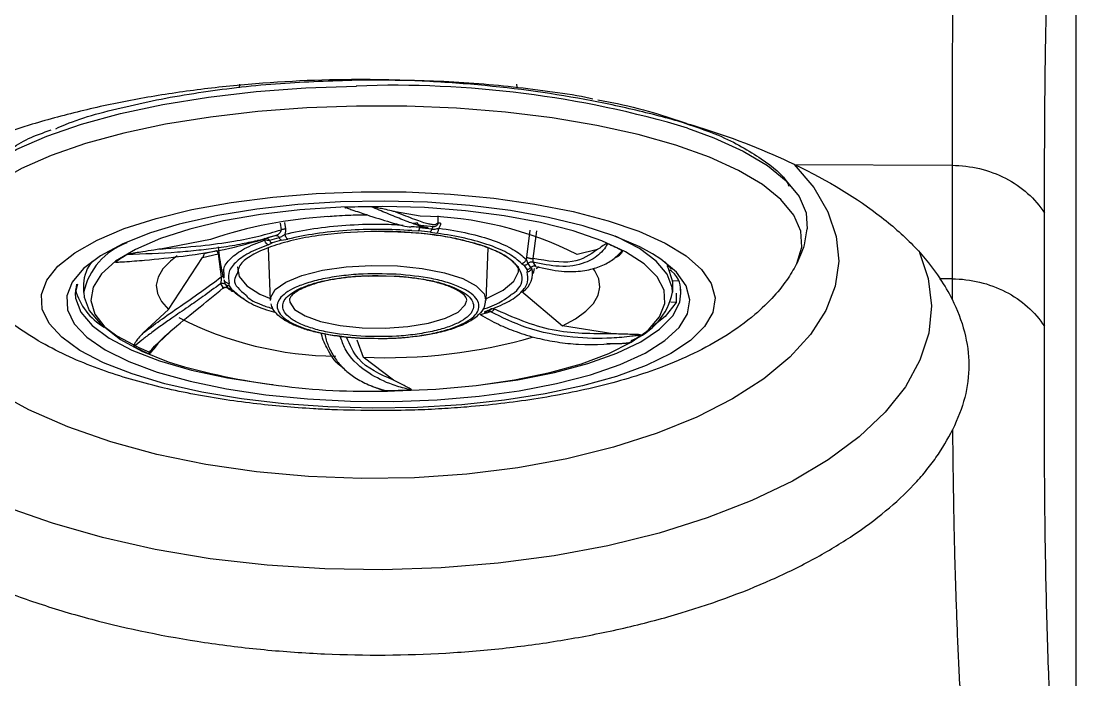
# Model space of a CAD drawing. Header units: inches. Extents: x 0 to 84, y -22 to 124.
# Drawn here: x 43.587 to 46.041, y 76.436 to 77.967 of the extents above; entities that cross this region are included whole.
import ezdxf

# ---------------------------------------------------------------- set-up
doc = ezdxf.new("R2010")
doc.units = ezdxf.units.IN
doc.header["$MEASUREMENT"] = 0
doc.layers.add('1', color=4, linetype='Continuous')
doc.layers.add('BDIM_CYAN', color=4, linetype='Continuous')

# ---------------------------------------------------------------- blocks, each defined once
blk = doc.blocks.new('2020 RELAY')
at = {"color": 8, "linetype": 'Continuous', "lineweight": 25, "flags": 128}
for points in [[(45.3845, 77.135), (45.3851, 77.1344), (45.4311, 77.0803), (45.464, 77.0243), (45.4834, 76.9669), (45.4891, 76.909), (45.4809, 76.8512), (45.459, 76.7943), (45.4236, 76.739), (45.3753, 76.6859), (45.3146, 76.6359), (45.2422, 76.5894), (45.1591, 76.547), (45.0664, 76.5094), (44.9651, 76.477), (44.8566, 76.4501), (44.7423, 76.4291), (44.6235, 76.4144), (44.5018, 76.406), (44.3786, 76.404), (44.2556, 76.4086), (44.1343, 76.4196), (44.0163, 76.4369), (43.9029, 76.4603), (43.7956, 76.4895), (43.6958, 76.5241), (43.6048, 76.5637), (43.5236, 76.6078)], [(45.6768, 76.9298), (45.6972, 76.8691), (45.7048, 76.8054), (45.6984, 76.7419), (45.6781, 76.679), (45.6442, 76.6175), (45.597, 76.5581), (45.537, 76.5014), (45.4648, 76.4479), (45.3812, 76.3983), (45.2871, 76.353), (45.1834, 76.3126), (45.0714, 76.2775), (44.9521, 76.248), (44.8269, 76.2245), (44.697, 76.2072), (44.5638, 76.1963), (44.4288, 76.1919), (44.2934, 76.194), (44.159, 76.2027), (44.027, 76.2178), (43.8989, 76.2393), (43.7759, 76.2667), (43.6595, 76.3), (43.5508, 76.3386)]]:
    blk.add_lwpolyline(points, dxfattribs=at)
at = {"layer": '1', "color": 3, "linetype": 'Continuous', "lineweight": 25}
for p, q in [((45.3865, 77.134), (45.7527, 77.1321)), ((45.7528, 76.8684), (45.7254, 76.8686)), ((45.7528, 76.8684), (45.7528, 76.8214))]:
    blk.add_line(p, q, dxfattribs=at)
for points, knots in [([(45.8246, 78.2937), (45.8226, 78.2824), (45.8187, 78.2598), (45.813, 78.2253), (45.8073, 78.1905), (45.8018, 78.1551), (45.7965, 78.1191), (45.7914, 78.0825), (45.7865, 78.0453), (45.7819, 78.0072), (45.7777, 77.9684), (45.7738, 77.9287), (45.7704, 77.8881), (45.7673, 77.8465), (45.7646, 77.8041), (45.7623, 77.7609), (45.7602, 77.717), (45.7575, 77.645), (45.7548, 77.543), (45.7532, 77.4087), (45.7526, 77.2715), (45.7527, 77.1786), (45.7527, 77.1321)], [0, 0, 0, 0, 0.036563, 0.073121, 0.109675, 0.146223, 0.182767, 0.219308, 0.255847, 0.292389, 0.328934, 0.365488, 0.402054, 0.438632, 0.475218, 0.51181, 0.548403, 0.584991, 0.688752, 0.792495, 0.89625, 1, 1, 1, 1]), ([(45.968, 77.0213), (45.9681, 77.0491), (45.9681, 77.1045), (45.9683, 77.187), (45.9688, 77.2688), (45.9695, 77.3495), (45.9708, 77.429), (45.9727, 77.507), (45.9753, 77.5833), (45.9788, 77.6577), (45.9833, 77.7299), (45.9893, 77.8043), (45.9971, 77.8799), (46.0068, 77.9566), (46.0176, 78.0303), (46.029, 78.1017), (46.037, 78.1478), (46.0409, 78.1708)], [0, 0, 0, 0, 0.062515, 0.125025, 0.187529, 0.25003, 0.312529, 0.375029, 0.437537, 0.500058, 0.562594, 0.625114, 0.700089, 0.775044, 0.850009, 0.924994, 1, 1, 1, 1]), ([(46.0409, 78.1708), (46.0409, 78.0645), (46.0409, 77.6708), (46.0409, 76.9391), (46.0409, 76.0809), (46.0409, 75.4572), (46.0409, 75.1596), (46.0409, 75.0725)], [0.1977433, 0.1977433, 0.1977433, 0.1977433, 0.2697046, 0.4572046, 0.6447046, 0.7697046, 0.8219613, 0.8219613, 0.8219613, 0.8219613]), ([(45.3865, 77.134), (45.3211, 77.1652), (45.2503, 77.1928), (45.1361, 77.2291), (45.0968, 77.2403), (45.0153, 77.261), (44.9731, 77.2705), (44.8451, 77.2958), (44.7572, 77.3086), (44.6441, 77.3196), (44.6213, 77.3215), (44.5754, 77.3249), (44.5522, 77.3263), (44.4826, 77.3298), (44.4364, 77.3311), (44.2981, 77.3318), (44.2063, 77.3281), (44.0922, 77.3183), (44.0694, 77.316), (44.0243, 77.311), (44.0019, 77.3083), (43.9356, 77.2993), (43.8922, 77.2924), (43.8072, 77.2765), (43.7655, 77.2677), (43.7044, 77.2529), (43.6842, 77.2477), (43.6443, 77.2368), (43.6246, 77.2311), (43.5281, 77.2017), (43.4567, 77.1747), (43.3911, 77.1444)], [0, 0, 0, 0, 0.125, 0.125, 0.1875, 0.1875, 0.25, 0.25, 0.375, 0.375, 0.40625, 0.40625, 0.4375, 0.4375, 0.5, 0.5, 0.625, 0.625, 0.65625, 0.65625, 0.6875, 0.6875, 0.75, 0.75, 0.8125, 0.8125, 0.84375, 0.84375, 0.875, 0.875, 1, 1, 1, 1]), ([(45.3865, 77.134), (45.4647, 77.0967), (45.5321, 77.0558), (45.6031, 77.0003), (45.6166, 76.989), (45.6424, 76.9658), (45.6546, 76.954), (45.6889, 76.9181), (45.7087, 76.8936), (45.7254, 76.8686)], [0, 0, 0, 0, 0.5, 0.5, 0.625, 0.625, 0.75, 0.75, 1, 1, 1, 1]), ([(45.7527, 77.1321), (45.7744, 77.132), (45.7961, 77.1294), (45.838, 77.1193), (45.8582, 77.1118), (45.8958, 77.0925), (45.9132, 77.0806), (45.9439, 77.0534), (45.9572, 77.038), (45.968, 77.0213)], [0, 0, 0, 0, 0.25, 0.25, 0.5, 0.5, 0.75, 0.75, 1, 1, 1, 1]), ([(45.7527, 77.1321), (45.7527, 77.1102), (45.7527, 77.0665), (45.7527, 77.0006), (45.7527, 76.9346), (45.7528, 76.8904), (45.7528, 76.8684)], [0, 0, 0, 0, 0.25, 0.5, 0.75, 1, 1, 1, 1]), ([(45.9678, 76.7579), (45.9678, 76.802), (45.9679, 76.8901), (45.968, 76.9776), (45.968, 77.0213)], [0, 0, 0, 0, 0.5, 1, 1, 1, 1]), ([(43.0516, 76.8855), (43.0228, 76.8434), (43.0036, 76.8006), (42.9887, 76.7352), (42.986, 76.7132), (42.9856, 76.68), (42.9861, 76.6688), (42.9882, 76.6465), (42.9898, 76.6354), (43.001, 76.5801), (43.0192, 76.5364), (43.0533, 76.4826), (43.0607, 76.4719), (43.0767, 76.4505), (43.0853, 76.4399), (43.1126, 76.4083), (43.1328, 76.3878), (43.1996, 76.3278), (43.252, 76.2897), (43.3279, 76.2447), (43.3436, 76.2358), (43.3756, 76.2186), (43.392, 76.2102), (43.4424, 76.1856), (43.4774, 76.17), (43.5506, 76.1405), (43.5887, 76.1266), (43.6679, 76.1004), (43.7093, 76.0881), (43.8355, 76.0548), (43.9229, 76.0369), (44.0364, 76.0199), (44.0593, 76.0168), (44.1055, 76.0112), (44.1289, 76.0086), (44.1992, 76.0019), (44.2461, 75.9986), (44.387, 75.9924), (44.4811, 75.993), (44.5989, 75.9999), (44.6225, 76.0016), (44.6692, 76.0055), (44.6923, 76.0078), (44.7612, 76.0155), (44.8063, 76.0218), (44.895, 76.0366), (44.9386, 76.0451), (45.0244, 76.0645), (45.0666, 76.0754), (45.1883, 76.1108), (45.2635, 76.1381), (45.3504, 76.1768), (45.3674, 76.1848), (45.4007, 76.2012), (45.417, 76.2096), (45.4643, 76.2354), (45.4939, 76.2532), (45.5766, 76.3085), (45.6239, 76.3477), (45.6731, 76.3997), (45.6824, 76.4102), (45.6998, 76.4314), (45.7079, 76.442), (45.7305, 76.474), (45.7433, 76.4957), (45.7539, 76.5175)], [0, 0, 0, 0, 0.0625, 0.0625, 0.09375, 0.09375, 0.109375, 0.109375, 0.125, 0.125, 0.1875, 0.1875, 0.203125, 0.203125, 0.21875, 0.21875, 0.25, 0.25, 0.3125, 0.3125, 0.328125, 0.328125, 0.34375, 0.34375, 0.375, 0.375, 0.40625, 0.40625, 0.4375, 0.4375, 0.5, 0.5, 0.515625, 0.515625, 0.53125, 0.53125, 0.5625, 0.5625, 0.625, 0.625, 0.640625, 0.640625, 0.65625, 0.65625, 0.6875, 0.6875, 0.71875, 0.71875, 0.75, 0.75, 0.8125, 0.8125, 0.828125, 0.828125, 0.84375, 0.84375, 0.875, 0.875, 0.9375, 0.9375, 0.953125, 0.953125, 0.96875, 0.96875, 1, 1, 1, 1]), ([(45.7528, 76.8684), (45.7745, 76.8682), (45.7961, 76.8656), (45.838, 76.8555), (45.8582, 76.8481), (45.8957, 76.8288), (45.913, 76.817), (45.9436, 76.7899), (45.9569, 76.7745), (45.9678, 76.7579)], [0, 0, 0, 0, 0.25, 0.25, 0.5, 0.5, 0.75, 0.75, 1, 1, 1, 1]), ([(45.7528, 76.8214), (45.7652, 76.7965), (45.7749, 76.7707), (45.7882, 76.7191), (45.7917, 76.6933), (45.792, 76.6424), (45.7888, 76.6174), (45.7758, 76.5675), (45.7661, 76.5428), (45.7539, 76.5175)], [0, 0, 0, 0, 0.25, 0.25, 0.5, 0.5, 0.75, 0.75, 1, 1, 1, 1]), ([(46.0409, 75.0725), (46.0383, 75.1022), (46.0329, 75.1618), (46.025, 75.2513), (46.0173, 75.3407), (46.0099, 75.43), (46.0029, 75.5188), (45.9964, 75.6071), (45.9906, 75.6947), (45.9855, 75.7812), (45.9812, 75.8668), (45.9759, 75.9936), (45.9711, 76.1595), (45.9683, 76.3622), (45.9675, 76.5614), (45.9677, 76.6924), (45.9678, 76.7579)], [0, 0, 0, 0, 0.050001, 0.100002, 0.150001, 0.199997, 0.249989, 0.299979, 0.349968, 0.399958, 0.449953, 0.499949, 0.624946, 0.74996, 0.87498, 1, 1, 1, 1]), ([(45.7539, 76.5175), (45.7541, 76.4963), (45.7545, 76.4539), (45.7554, 76.3899), (45.7565, 76.3255), (45.7578, 76.2606), (45.7595, 76.1953), (45.7616, 76.1295), (45.764, 76.0631), (45.7668, 75.9962), (45.7701, 75.9286), (45.7739, 75.8605), (45.7782, 75.7917), (45.7829, 75.7223), (45.788, 75.6524), (45.7935, 75.5822), (45.8004, 75.4977), (45.809, 75.3989), (45.8193, 75.2858), (45.8263, 75.2107), (45.8298, 75.1731)], [0, 0, 0, 0, 0.050575, 0.10115, 0.151726, 0.202301, 0.252875, 0.303448, 0.354018, 0.404585, 0.455148, 0.505706, 0.55626, 0.606813, 0.657367, 0.707923, 0.758481, 0.838984, 0.919492, 1, 1, 1, 1])]:
    blk.add_open_spline(points, degree=3, knots=knots, dxfattribs=at)
blk.add_open_spline([(45.7528, 76.8214), (45.7449, 76.8372), (45.7358, 76.853), (45.7254, 76.8686)], degree=3, dxfattribs=at)
at = {"layer": 'BDIM_CYAN'}
for p, q in [((44.0947, 77.312), (44.0955, 77.3207)), ((44.7392, 77.3208), (44.7399, 77.3135)), ((44.5154, 77.0141), (44.4582, 77.0239)), ((44.5563, 77.015), (44.5566, 76.9985)), ((44.1895, 76.9977), (44.1918, 76.9824)), ((44.1995, 76.9991), (44.2017, 76.9846)), ((44.1519, 76.9631), (44.1536, 76.9586)), ((44.1616, 76.9608), (44.1615, 76.9639)), ((44.1815, 76.969), (44.1842, 76.9711)), ((44.4958, 76.9804), (44.5111, 76.98)), ((44.5392, 76.9771), (44.5111, 76.98)), ((44.5392, 76.9771), (44.5541, 76.9743)), ((44.7706, 76.9816), (44.7628, 76.9187)), ((44.7785, 76.9152), (44.7866, 76.9797)), ((44.0274, 76.9599), (43.9115, 76.9376)), ((44.1536, 76.9586), (44.1646, 76.9574)), ((44.162, 76.9475), (44.1708, 76.9516)), ((44.1669, 76.8183), (44.1624, 76.9402)), ((44.1927, 76.9579), (44.1708, 76.9516)), ((44.1927, 76.9579), (44.2076, 76.9607)), ((44.6724, 76.9401), (44.6679, 76.8183)), ((43.9294, 76.7971), (44.0089, 76.9175)), ((44.0089, 76.9175), (44.0451, 76.9266)), ((44.0417, 76.9337), (44.0129, 76.9266)), ((44.0451, 76.9266), (44.0526, 76.8729)), ((44.7628, 76.9187), (44.7622, 76.9137)), ((44.9276, 76.9365), (44.8808, 76.9245)), ((44.0551, 76.8876), (44.0493, 76.8912)), ((44.7512, 76.904), (44.7577, 76.8995)), ((44.7639, 76.8903), (44.7577, 76.8995)), ((44.7639, 76.8903), (44.7639, 76.8848)), ((44.7806, 76.892), (44.7786, 76.8809)), ((44.7925, 76.8961), (44.7855, 76.8913)), ((45.0999, 76.8911), (45.0846, 76.9076)), ((44.0593, 76.8703), (44.0589, 76.8817)), ((44.06, 76.8646), (44.0599, 76.8649)), ((44.3959, 76.8748), (44.4575, 76.875)), ((44.4547, 76.8739), (44.4174, 76.8753)), ((45.102, 76.8644), (45.1162, 76.864)), ((45.1023, 76.8644), (45.1024, 76.8587)), ((43.7182, 76.8561), (43.7127, 76.8346)), ((43.7324, 76.8368), (43.7324, 76.8565)), ((44.0601, 76.8632), (44.0613, 76.862)), ((44.0709, 76.852), (44.0709, 76.8576)), ((44.0709, 76.852), (44.0771, 76.8428)), ((44.0836, 76.8383), (44.0771, 76.8428)), ((44.7509, 76.84), (44.8464, 76.7591)), ((45.1025, 76.8567), (45.1025, 76.8371)), ((45.1221, 76.8347), (45.1213, 76.8456)), ((43.7324, 76.8368), (43.7333, 76.8257)), ((44.2114, 76.8223), (44.2112, 76.8199)), ((45.111, 76.8352), (45.111, 76.8129)), ((43.9294, 76.7971), (43.8708, 76.7425)), ((44.6728, 76.7948), (44.664, 76.7907)), ((44.6721, 76.7939), (44.6739, 76.7947)), ((45.111, 76.8134), (45.0986, 76.8138)), ((43.9072, 76.7205), (43.9454, 76.7556)), ((44.9636, 76.7406), (44.8464, 76.7591)), ((44.3683, 76.7265), (44.383, 76.6859)), ((44.4174, 76.7286), (44.3743, 76.7303)), ((44.4533, 76.6327), (44.383, 76.6859))]:
    blk.add_line(p, q, dxfattribs=at)
at = {"layer": 'BDIM_CYAN', "flags": 128}
for points in [[(43.4189, 76.9836), (43.4184, 76.9891), (43.4229, 77.0271), (43.4414, 77.0646), (43.4736, 77.1012), (43.519, 77.1363), (43.5771, 77.1694), (43.6469, 77.2001), (43.7276, 77.228), (43.8179, 77.2526), (43.9167, 77.2735), (44.0225, 77.2906), (44.1338, 77.3036), (44.2491, 77.3122), (44.3668, 77.3164)], [(44.3674, 77.2698), (44.2513, 77.2657), (44.1374, 77.2572), (44.0275, 77.2444), (43.9231, 77.2275), (43.8256, 77.2068), (43.7364, 77.1825), (43.6568, 77.1551), (43.5879, 77.1248), (43.5306, 77.092), (43.4857, 77.0574), (43.4539, 77.0213), (43.4357, 76.9842), (43.4312, 76.9467), (43.4406, 76.9093), (43.4445, 76.9012)], [(45.3906, 76.902), (45.3917, 76.9042), (45.4031, 76.9415), (45.4006, 76.9791), (45.3844, 77.0162), (45.3545, 77.0525), (45.3115, 77.0874), (45.256, 77.1204), (45.1887, 77.1511), (45.1105, 77.1789), (45.0227, 77.2037), (44.9263, 77.2249), (44.8228, 77.2423), (44.7136, 77.2556), (44.6002, 77.2648), (44.4843, 77.2695), (44.3674, 77.2698)], [(45.1374, 77.2185), (45.1987, 77.1961), (45.2669, 77.165), (45.3231, 77.1316), (45.3667, 77.0962), (45.3969, 77.0595), (45.4134, 77.0219), (45.4159, 76.9841)], [(44.3777, 77.0707), (44.4824, 77.0702), (44.586, 77.0652), (44.6866, 77.0558), (44.7823, 77.0422), (44.8715, 77.0246), (44.9527, 77.0033), (45.0243, 76.9788), (45.085, 76.9514), (45.1339, 76.9217), (45.1699, 76.8901), (45.1926, 76.8573), (45.2014, 76.8238), (45.1962, 76.7902), (45.1771, 76.7571), (45.1444, 76.7252), (45.0988, 76.6949), (45.041, 76.6668), (44.9721, 76.6415), (44.8933, 76.6193), (44.806, 76.6007), (44.7118, 76.586), (44.6123, 76.5755), (44.5094, 76.5693), (44.4047, 76.5676), (44.3004, 76.5704), (44.1981, 76.5776), (44.0997, 76.5891), (44.007, 76.6048), (43.9216, 76.6242), (43.8451, 76.6472), (43.7788, 76.6732), (43.7238, 76.7018), (43.6813, 76.7325), (43.6519, 76.7648), (43.6361, 76.7981), (43.6343, 76.8317), (43.6465, 76.8651), (43.6724, 76.8977), (43.7116, 76.9289), (43.7635, 76.9581), (43.8269, 76.9849), (43.901, 77.0087), (43.9842, 77.0291), (44.0752, 77.0458), (44.1722, 77.0584), (44.2737, 77.0668), (44.3777, 77.0707)], [(45.0418, 76.7457), (45.0462, 76.7496), (45.0724, 76.7797), (45.0847, 76.8108), (45.0827, 76.8421), (45.0666, 76.873), (45.0366, 76.9028), (44.9934, 76.9309), (44.938, 76.9567), (44.8714, 76.9796), (44.7952, 76.9991), (44.7109, 77.0149), (44.6204, 77.0265), (44.5255, 77.0338), (44.4283, 77.0366), (44.3309, 77.0348), (44.2354, 77.0285), (44.1437, 77.0178), (44.0579, 77.0029), (43.9797, 76.9841), (43.9109, 76.9619), (43.8528, 76.9367), (43.8068, 76.9091), (43.7738, 76.8796), (43.7545, 76.8489), (43.7494, 76.8176), (43.7584, 76.7865), (43.7816, 76.756), (43.8182, 76.727), (43.8677, 76.7), (43.9289, 76.6756), (43.9518, 76.6681)], [(45.056, 76.9267), (45.0266, 76.9426), (44.9658, 76.9686), (44.8944, 76.9916), (44.8136, 77.0112), (44.7252, 77.027), (44.6307, 77.0387), (44.5321, 77.0461), (44.4313, 77.0489), (44.3302, 77.0473), (44.2308, 77.0411), (44.135, 77.0306), (44.0448, 77.0158), (43.9618, 76.9972), (43.9543, 76.9953)], [(43.9543, 76.9953), (43.8876, 76.9751), (43.8238, 76.9499), (43.7715, 76.922), (43.7318, 76.8921), (43.7054, 76.8607), (43.6929, 76.8285), (43.6945, 76.796), (43.7102, 76.7639), (43.7396, 76.7328), (43.7822, 76.7033), (43.8372, 76.676), (43.9035, 76.6515), (43.9798, 76.6301), (44.0646, 76.6124), (44.1563, 76.5986), (44.253, 76.5891), (44.353, 76.5839), (44.4542, 76.5833)], [(44.4973, 76.9975), (44.4998, 76.9976), (44.5022, 76.9978), (44.5044, 76.998), (44.5063, 76.9982), (44.5078, 76.9984), (44.5088, 76.9987), (44.5093, 76.9989), (44.5091, 76.9991)], [(45.1025, 76.837), (45.1016, 76.8482), (45.0897, 76.8793), (45.0641, 76.9096), (45.0253, 76.9384), (44.9742, 76.9652), (44.9692, 76.9674)], [(43.9496, 76.9214), (43.9341, 76.9095), (43.9164, 76.8913), (43.9054, 76.8725), (43.9011, 76.8534), (43.9038, 76.8343), (43.9132, 76.8155), (43.9294, 76.7971)], [(44.4542, 76.5833), (44.5547, 76.5873), (44.6525, 76.5956), (44.7457, 76.6083), (44.8326, 76.625), (44.9114, 76.6454), (44.9805, 76.6692), (45.0387, 76.6958), (45.0848, 76.7247), (45.118, 76.7554), (45.1375, 76.7873), (45.1429, 76.8198), (45.1343, 76.8522), (45.1117, 76.8838), (45.0755, 76.9142), (45.056, 76.9267)], [(44.0908, 76.8964), (44.0906, 76.8954), (44.0941, 76.8735), (44.1117, 76.8523), (44.1426, 76.8327), (44.1685, 76.8215)], [(44.1669, 76.8183), (44.1674, 76.8241), (44.1783, 76.8432), (44.2031, 76.8609), (44.2403, 76.8761), (44.2879, 76.8881), (44.3429, 76.896), (44.4023, 76.8995), (44.4626, 76.8984), (44.5203, 76.8926), (44.572, 76.8826), (44.6147, 76.8689), (44.6459, 76.8523), (44.6639, 76.8338), (44.6679, 76.8183)], [(44.6663, 76.8216), (44.6714, 76.8236), (44.7088, 76.842), (44.7334, 76.8625), (44.7442, 76.8842), (44.744, 76.8968)], [(44.8464, 76.7591), (44.8766, 76.7755), (44.9007, 76.793), (44.9184, 76.8113), (44.9295, 76.83), (44.9337, 76.8491), (44.9311, 76.8682), (44.9216, 76.8871), (44.9182, 76.8918)], [(45.0894, 76.8994), (45.0916, 76.8957), (45.102, 76.8644)], [(45.102, 76.8644), (45.1024, 76.8581), (45.1025, 76.8567)], [(43.7159, 76.8562), (43.7157, 76.8553), (43.7127, 76.8345)], [(43.7127, 76.8345), (43.7136, 76.8231), (43.7258, 76.791), (43.7522, 76.7599), (43.792, 76.7302), (43.8446, 76.7027), (43.9089, 76.6779), (43.9835, 76.6563), (44.0669, 76.6383), (44.1575, 76.6243), (44.1728, 76.6224)], [(43.7333, 76.8257), (43.7452, 76.7946), (43.7708, 76.7643), (43.8095, 76.7355), (43.8606, 76.7087), (43.8838, 76.6989)], [(44.2112, 76.8199), (44.2119, 76.8142), (44.2231, 76.7973), (44.2477, 76.7819), (44.2838, 76.7691), (44.329, 76.7597), (44.3802, 76.7544), (44.434, 76.7535), (44.4866, 76.7571), (44.5345, 76.765), (44.5745, 76.7766), (44.6037, 76.7911), (44.6203, 76.8076), (44.6236, 76.8187)], [(44.6622, 76.6225), (44.7423, 76.6339), (44.828, 76.6508), (44.9053, 76.6714), (44.9727, 76.6954), (45.0288, 76.7222), (45.0725, 76.7513), (45.1028, 76.782), (45.1192, 76.8139), (45.1221, 76.8347)], [(45.111, 76.8129), (45.0854, 76.7809), (45.0549, 76.7565)], [(44.4553, 76.6079), (44.552, 76.6119), (44.6459, 76.6205), (44.7349, 76.6333), (44.8171, 76.6502), (44.8908, 76.6707), (44.9545, 76.6945), (45.0066, 76.7209), (45.0418, 76.7457)]]:
    blk.add_lwpolyline(points, dxfattribs=at)
at = {"layer": 'BDIM_CYAN'}
for centre, radius, start, end in [((44.4551, 74.9288), 2.3893, 73.4066, 92.1189), ((44.4175, 74.9785), 2.0574, 90.4602, 92.139), ((44.3621, 75.9628), 1.0518, 93.344, 108.558), ((44.5071, 76.1903), 0.8238, 63.0256, 89.4221), ((44.4269, 76.0074), 0.9829, 83.2547, 84.9439), ((44.4272, 75.9813), 1.0149, 83.2547, 84.9439), ((44.3168, 76.4534), 0.5335, 104.9075, 107.5011), ((44.32, 76.4646), 0.5167, 104.9075, 107.5011), ((43.8857, 76.804), 0.1568, 109.6507, 167.8912), ((44.7571, 76.4975), 0.4922, 62.3861, 66.7433), ((43.9843, 76.6662), 0.2992, 120.3445, 126.4189), ((44.0526, 76.9095), 0.00438, 125.878, 186.3508), ((43.8168, 76.8547), 0.0845, 139.4228, 178.7866), ((44.7258, 76.8811), 0.0511, 304.6768, 14.3956), ((44.7193, 76.8657), 0.0606, 28.3933, 39.2255), ((44.7292, 76.8676), 0.0626, 28.3934, 39.2254), ((43.8529, 76.8811), 0.1446, 195.0376, 239.7223), ((44.1057, 76.8866), 0.0626, 208.3941, 219.224), ((44.1155, 76.8841), 0.0606, 208.3935, 219.2254), ((44.9516, 76.8688), 0.1542, 290.8308, 348.0963), ((44.518, 77.3008), 0.5335, 284.9075, 287.501), ((44.3277, 77.5122), 0.8238, 243.0256, 269.4221), ((44.4328, 77.9545), 1.2696, 267.7524, 285.8383), ((44.8505, 76.9783), 0.2992, 300.3445, 306.4189), ((44.0778, 77.147), 0.4922, 242.3857, 246.7433), ((44.3965, 78.2507), 1.6439, 254.3025, 272.0493), ((44.4173, 78.666), 2.0574, 270.4601, 272.139)]:
    blk.add_arc(centre, radius, start, end, dxfattribs=at)
for points, knots in [([(43.6673, 77.2172), (43.6749, 77.2206), (43.7214, 77.2417), (43.8116, 77.2649), (43.9223, 77.2887), (44.0374, 77.3077), (44.1857, 77.3247), (44.3083, 77.3288), (44.3678, 77.3307)], [0, 0, 0, 0, 0.048613, 0.298477, 0.420958, 0.543463, 0.77837, 1, 1, 1, 1]), ([(44.3678, 77.3307), (44.4276, 77.3307), (44.5507, 77.3306), (44.7042, 77.3188), (44.8233, 77.3031), (44.8866, 77.2942), (44.915, 77.2875), (44.9169, 77.287)], [0, 0, 0, 0, 0.3120456, 0.6427827, 0.8152293, 0.987712, 1, 1, 1, 1]), ([(44.9287, 77.2845), (44.9397, 77.2824), (44.9853, 77.274), (45.0557, 77.2563), (45.109, 77.2387), (45.134, 77.2304)], [0, 0, 0, 0, 0.144167, 0.598044, 1, 1, 1, 1]), ([(45.1151, 77.2355), (45.1479, 77.2247), (45.2038, 77.2063), (45.2647, 77.1756), (45.3233, 77.1388), (45.363, 77.1076), (45.3723, 77.0854), (45.3732, 77.0833)], [0, 0, 0, 0, 0.256578, 0.437168, 0.617796, 0.964151, 1, 1, 1, 1]), ([(43.5609, 77.1689), (43.5743, 77.1777), (43.6001, 77.1946), (43.6385, 77.2081), (43.657, 77.2146)], [0, 0, 0, 0, 0.518101, 1, 1, 1, 1]), ([(44.4582, 77.0239), (44.4551, 77.0246), (44.4467, 77.0266), (44.4337, 77.0296), (44.4209, 77.0325), (44.4112, 77.0343), (44.4053, 77.0356), (44.4014, 77.0358), (44.401, 77.0358)], [0, 0, 0, 0, 0.191782, 0.518998, 0.728969, 0.85611, 0.98384, 1, 1, 1, 1]), ([(44.5342, 76.9869), (44.5319, 76.9871), (44.525, 76.9876), (44.5059, 76.9938), (44.4761, 77.005), (44.4405, 77.0194), (44.4135, 77.0306), (44.401, 77.0358)], [0, 0, 0, 0, 0.115138, 0.33875, 0.571483, 0.801924, 1, 1, 1, 1]), ([(44.3934, 77.0165), (44.3782, 77.0163), (44.3536, 77.016), (44.3229, 77.0144), (44.3075, 77.0131), (44.3011, 77.0126)], [0, 0, 0, 0, 0.4826732, 0.7846062, 1, 1, 1, 1]), ([(44.3407, 77.0344), (44.3406, 77.0344), (44.3404, 77.0344), (44.3401, 77.0344), (44.3398, 77.0343), (44.3397, 77.0342), (44.3398, 77.0339), (44.3406, 77.0335), (44.3418, 77.0331), (44.3426, 77.0329)], [0, 0, 0, 0, 0.0472089, 0.0948813, 0.1380402, 0.1852088, 0.2658589, 0.5177262, 1, 1, 1, 1]), ([(44.3407, 77.0344), (44.3414, 77.0342), (44.3432, 77.0336), (44.3485, 77.0317), (44.3649, 77.026), (44.4008, 77.0138), (44.4507, 76.9985), (44.4857, 76.9882), (44.4956, 76.9897), (44.4965, 76.9898)], [0, 0, 0, 0, 0.0094168, 0.0251547, 0.0754074, 0.247013, 0.5680042, 0.9604365, 1, 1, 1, 1]), ([(44.4582, 77.0239), (44.4736, 77.0178), (44.5042, 77.0058), (44.5298, 76.997), (44.5395, 76.9955), (44.5424, 76.9951)], [0, 0, 0, 0, 0.413246, 0.821018, 1, 1, 1, 1]), ([(44.2007, 76.9722), (44.2226, 76.9769), (44.2665, 76.9862), (44.342, 76.9937), (44.4132, 76.9966), (44.4576, 76.9943), (44.476, 76.9934)], [0, 0, 0, 0, 0.269341, 0.538682, 0.808023, 1, 1, 1, 1]), ([(44.5342, 76.9863), (44.528, 76.9869), (44.5157, 76.9881), (44.5028, 76.9888), (44.4964, 76.9891)], [0, 0, 0, 0, 0.508755, 1, 1, 1, 1]), ([(44.5166, 76.9923), (44.5157, 76.9924), (44.5139, 76.9926), (44.5117, 76.9938), (44.5104, 76.9952), (44.5097, 76.9964), (44.5092, 76.9978), (44.5091, 76.9987), (44.5091, 76.9991)], [0, 0, 0, 0, 0.27767, 0.532627, 0.651875, 0.767289, 0.882123, 1, 1, 1, 1]), ([(44.5424, 76.9951), (44.5431, 76.995), (44.5474, 76.9941), (44.5524, 76.9948), (44.5552, 76.9973), (44.5566, 76.9985)], [0, 0, 0, 0, 0.079767, 0.543646, 1, 1, 1, 1]), ([(44.5566, 76.9985), (44.5565, 76.9978), (44.5564, 76.9964), (44.5554, 76.994), (44.5534, 76.9914), (44.5502, 76.9894), (44.5476, 76.9893), (44.5464, 76.9892)], [0, 0, 0, 0, 0.111418, 0.230072, 0.482003, 0.743082, 1, 1, 1, 1]), ([(44.5625, 76.9978), (44.5618, 76.9978), (44.5602, 76.9979), (44.5583, 76.998), (44.557, 76.9982), (44.5567, 76.9984), (44.5566, 76.9985)], [0, 0, 0, 0, 0.245337, 0.5, 0.754663, 1, 1, 1, 1]), ([(44.5625, 76.9978), (44.5624, 76.9959), (44.5621, 76.9916), (44.5598, 76.9882), (44.5586, 76.9863)], [0, 0, 0, 0, 0.4591041, 1, 1, 1, 1]), ([(43.8067, 76.9069), (43.8076, 76.907), (43.8098, 76.9071), (43.8166, 76.9075), (43.838, 76.9088), (43.8877, 76.9125), (43.9706, 76.9213), (44.0684, 76.9365), (44.129, 76.9542), (44.1564, 76.9622)], [0, 0, 0, 0, 0.007325, 0.019566, 0.058651, 0.192116, 0.441769, 0.746986, 1, 1, 1, 1]), ([(43.9115, 76.9376), (43.9429, 76.9398), (44.0007, 76.9439), (44.0774, 76.9545), (44.1399, 76.9667), (44.1747, 76.9772), (44.1918, 76.9824)], [0, 0, 0, 0, 0.317509, 0.5834805, 0.7948327, 1, 1, 1, 1]), ([(44.4005, 76.9785), (44.3586, 76.9763), (44.2943, 76.9731), (44.2186, 76.9584), (44.1672, 76.9437), (44.1271, 76.9258), (44.0949, 76.9048), (44.0915, 76.8892), (44.0897, 76.8807)], [0, 0, 0, 0, 0.263282, 0.405011, 0.549748, 0.694485, 0.836214, 1, 1, 1, 1]), ([(44.1796, 76.9689), (44.1659, 76.9647), (44.1518, 76.9603), (44.1364, 76.957), (44.1359, 76.9569)], [0, 0, 0, 0, 0.968064, 1, 1, 1, 1]), ([(44.1606, 76.9632), (44.156, 76.9619), (44.1513, 76.9606), (44.1495, 76.9599), (44.1495, 76.9599)], [0, 0, 0, 0, 0.993319, 1, 1, 1, 1]), ([(44.1568, 76.9621), (44.157, 76.962), (44.1578, 76.9616), (44.1589, 76.9619), (44.1596, 76.9622)], [0, 0, 0, 0, 0.316824, 1, 1, 1, 1]), ([(44.1646, 76.9574), (44.164, 76.9583), (44.1628, 76.9601), (44.1606, 76.9618), (44.1588, 76.9625), (44.158, 76.9624), (44.1578, 76.9624)], [0, 0, 0, 0, 0.3197, 0.636687, 0.93355, 1, 1, 1, 1]), ([(44.1918, 76.9824), (44.1917, 76.9817), (44.1916, 76.9803), (44.1904, 76.9774), (44.188, 76.974), (44.1841, 76.9707), (44.1811, 76.9695), (44.1796, 76.9689)], [0, 0, 0, 0, 0.111469, 0.230184, 0.482261, 0.743373, 1, 1, 1, 1]), ([(44.1871, 76.9639), (44.1898, 76.9651), (44.1945, 76.9671), (44.1989, 76.9707), (44.2007, 76.9722)], [0, 0, 0, 0, 0.571403, 1, 1, 1, 1]), ([(44.2017, 76.9846), (44.2009, 76.9844), (44.1995, 76.9839), (44.1968, 76.9832), (44.1942, 76.9827), (44.1926, 76.9825), (44.1918, 76.9824)], [0, 0, 0, 0, 0.245337, 0.5, 0.754663, 1, 1, 1, 1]), ([(44.2017, 76.9846), (44.2019, 76.9827), (44.2025, 76.9785), (44.2013, 76.9745), (44.2007, 76.9722)], [0, 0, 0, 0, 0.459354, 1, 1, 1, 1]), ([(44.4958, 76.9804), (44.471, 76.9817), (44.4209, 76.9844), (44.3444, 76.9816), (44.271, 76.9741), (44.2286, 76.9651), (44.2076, 76.9607)], [0, 0, 0, 0, 0.247011, 0.5, 0.752989, 1, 1, 1, 1]), ([(44.6237, 76.9552), (44.6115, 76.9582), (44.5815, 76.9658), (44.5074, 76.9764), (44.4426, 76.9777), (44.4005, 76.9785)], [0, 0, 0, 0, 0.194421, 0.476325, 1, 1, 1, 1]), ([(44.6237, 76.9553), (44.6207, 76.9561), (44.6042, 76.961), (44.5713, 76.9668), (44.5316, 76.9724), (44.5, 76.9753), (44.4766, 76.9769), (44.4595, 76.9777), (44.4405, 76.9784), (44.427, 76.9785), (44.4174, 76.9785)], [0, 0, 0, 0, 0.054593, 0.302644, 0.495711, 0.639267, 0.743426, 0.818046, 0.871158, 1, 1, 1, 1]), ([(44.5423, 76.9835), (44.5451, 76.9835), (44.5508, 76.9835), (44.556, 76.9854), (44.5586, 76.9863)], [0, 0, 0, 0, 0.490746, 1, 1, 1, 1]), ([(44.7512, 76.904), (44.7424, 76.9116), (44.7245, 76.9268), (44.6787, 76.9467), (44.622, 76.9634), (44.5766, 76.9707), (44.5541, 76.9743)], [0, 0, 0, 0, 0.2470114, 0.5, 0.7529886, 1, 1, 1, 1]), ([(44.5586, 76.9863), (44.5821, 76.9825), (44.629, 76.975), (44.6873, 76.9578), (44.7345, 76.9373), (44.7529, 76.9216), (44.7622, 76.9137)], [0, 0, 0, 0, 0.25, 0.5, 0.75, 1, 1, 1, 1]), ([(45.4146, 76.9842), (45.4131, 76.9717), (45.4097, 76.9425), (45.3974, 76.9166), (45.3903, 76.9018)], [0, 0, 0, 0, 0.426096, 1, 1, 1, 1]), ([(44.1359, 76.9569), (44.1227, 76.9539), (44.0938, 76.9474), (44.0481, 76.9402), (43.9992, 76.9343), (43.9277, 76.9278), (43.8722, 76.9258), (43.8332, 76.9244)], [0, 0, 0, 0, 0.140439, 0.3091, 0.459944, 0.620753, 1, 1, 1, 1]), ([(43.9115, 76.9376), (43.9064, 76.9368), (43.8923, 76.9346), (43.8728, 76.9316), (43.8552, 76.9288), (43.8446, 76.927), (43.8385, 76.9258), (43.8353, 76.9251), (43.8338, 76.9247), (43.8333, 76.9244), (43.8332, 76.9244)], [0, 0, 0, 0, 0.191797, 0.519572, 0.729704, 0.856737, 0.930022, 0.970712, 0.992634, 1, 1, 1, 1]), ([(44.0585, 76.8687), (44.0569, 76.8749), (44.051, 76.8994), (44.0483, 76.9243), (44.0463, 76.9429)], [0, 0, 0, 0, 0.255935, 1, 1, 1, 1]), ([(44.0589, 76.8817), (44.0585, 76.8848), (44.0572, 76.8962), (44.0727, 76.9157), (44.1035, 76.9391), (44.1369, 76.9521), (44.1536, 76.9586)], [0, 0, 0, 0, 0.107845, 0.40523, 0.702615, 1, 1, 1, 1]), ([(44.162, 76.9475), (44.1461, 76.9413), (44.1138, 76.9287), (44.0831, 76.906), (44.0664, 76.8819), (44.0694, 76.8656), (44.0709, 76.8576)], [0, 0, 0, 0, 0.247011, 0.5, 0.752989, 1, 1, 1, 1]), ([(44.7457, 76.8896), (44.7457, 76.8895), (44.7459, 76.8889), (44.7432, 76.8951), (44.7366, 76.9031), (44.723, 76.9155), (44.6997, 76.9295), (44.6661, 76.944), (44.6374, 76.9516), (44.6237, 76.9553)], [0, 0, 0, 0, 0.015206, 0.098506, 0.227703, 0.359048, 0.5745316, 0.7963318, 1, 1, 1, 1]), ([(44.726, 76.8308), (44.7289, 76.8328), (44.7498, 76.8469), (44.7584, 76.8769), (44.7342, 76.9108), (44.6891, 76.9349), (44.6548, 76.9482), (44.6298, 76.9538), (44.6237, 76.9552)], [0, 0, 0, 0, 0.047352, 0.338991, 0.630629, 0.787623, 0.947949, 1, 1, 1, 1]), ([(44.9514, 76.9498), (44.9512, 76.9494), (44.9508, 76.9486), (44.9493, 76.946), (44.9443, 76.9382), (44.9304, 76.922), (44.8984, 76.9025), (44.8446, 76.8932), (44.7985, 76.9028), (44.7776, 76.9071)], [0, 0, 0, 0, 0.007325, 0.019566, 0.05865, 0.192116, 0.441769, 0.746986, 1, 1, 1, 1]), ([(44.9514, 76.9498), (44.9513, 76.9498), (44.9512, 76.9499), (44.9509, 76.9499), (44.9505, 76.95), (44.9501, 76.9499), (44.9492, 76.9498), (44.9469, 76.9491), (44.9409, 76.9455), (44.9347, 76.941), (44.9294, 76.9376), (44.9276, 76.9365)], [0, 0, 0, 0, 0.005501, 0.011055, 0.016084, 0.02158, 0.030977, 0.060324, 0.195274, 0.730604, 1, 1, 1, 1]), ([(44.0089, 76.9175), (44.0098, 76.9187), (44.0116, 76.9213), (44.0128, 76.9243), (44.0131, 76.926), (44.013, 76.9265), (44.0129, 76.9266)], [0, 0, 0, 0, 0.3557567, 0.7229201, 0.9162696, 1, 1, 1, 1]), ([(44.0451, 76.9266), (44.0451, 76.9273), (44.045, 76.9285), (44.0445, 76.93), (44.0441, 76.9311), (44.0435, 76.9321), (44.0427, 76.9331), (44.0421, 76.9335), (44.0417, 76.9337)], [0, 0, 0, 0, 0.2502629, 0.3822316, 0.5148432, 0.6452868, 0.7710154, 1, 1, 1, 1]), ([(44.7622, 76.9137), (44.7625, 76.9129), (44.7629, 76.9118), (44.7635, 76.9099), (44.7642, 76.9079), (44.7652, 76.9056), (44.7659, 76.9045), (44.7663, 76.904)], [0, 0, 0, 0, 0.224307, 0.303573, 0.473827, 0.745729, 1, 1, 1, 1]), ([(44.7628, 76.9187), (44.7631, 76.9186), (44.7637, 76.9182), (44.7652, 76.9177), (44.7672, 76.917), (44.7696, 76.9164), (44.7722, 76.9159), (44.7747, 76.9156), (44.7768, 76.9153), (44.778, 76.9153), (44.7785, 76.9152)], [0, 0, 0, 0, 0.112211, 0.235183, 0.366441, 0.502102, 0.637431, 0.767756, 0.88937, 1, 1, 1, 1]), ([(44.7776, 76.9071), (44.7777, 76.9074), (44.7779, 76.9079), (44.7781, 76.9095), (44.7783, 76.9111), (44.7784, 76.9124), (44.7785, 76.9138), (44.7785, 76.9148), (44.7785, 76.9152)], [0, 0, 0, 0, 0.277558, 0.532524, 0.651825, 0.767232, 0.882131, 1, 1, 1, 1]), ([(44.9276, 76.9365), (44.9103, 76.9242), (44.8755, 76.8995), (44.8111, 76.9099), (44.7785, 76.9152)], [0, 0, 0, 0, 0.495173, 1, 1, 1, 1]), ([(44.7842, 76.8973), (44.8046, 76.8926), (44.8333, 76.8859), (44.867, 76.8849), (44.8884, 76.886), (44.9139, 76.89), (44.9413, 76.8991), (44.967, 76.9142), (44.9794, 76.9274), (44.9852, 76.9337)], [0, 0, 0, 0, 0.229238, 0.322198, 0.414546, 0.50635, 0.67863, 0.847274, 1, 1, 1, 1]), ([(44.9679, 76.9168), (44.9686, 76.9172), (44.9729, 76.9191), (44.9782, 76.9227), (44.9831, 76.927), (44.9851, 76.9303), (44.9868, 76.9324), (44.9854, 76.9336), (44.9852, 76.9337)], [0, 0, 0, 0, 0.082577, 0.454057, 0.692417, 0.836736, 0.981723, 1, 1, 1, 1]), ([(44.4175, 76.5619), (44.3815, 76.5623), (44.3311, 76.5629), (44.2576, 76.5667), (44.1963, 76.5711), (44.1253, 76.5785), (44.0533, 76.5883), (43.9809, 76.6009), (43.9097, 76.6162), (43.8406, 76.6346), (43.7729, 76.6564), (43.7067, 76.6826), (43.6417, 76.7146), (43.5793, 76.7533), (43.523, 76.7985), (43.478, 76.8471), (43.4538, 76.883), (43.4439, 76.9023), (43.4421, 76.9059)], [0, 0, 0, 0, 0.085293, 0.119557, 0.176025, 0.233724, 0.29488, 0.35878, 0.424051, 0.490435, 0.558183, 0.63013, 0.703906, 0.77979, 0.855467, 0.924502, 0.985682, 1, 1, 1, 1]), ([(45.3928, 76.9063), (45.3861, 76.8941), (45.3716, 76.8676), (45.3381, 76.8259), (45.2897, 76.7793), (45.2267, 76.734), (45.1542, 76.6945), (45.0813, 76.6636), (45.0092, 76.6391), (44.9364, 76.6191), (44.8603, 76.6021), (44.7822, 76.5884), (44.7035, 76.5778), (44.6315, 76.5706), (44.5645, 76.5659), (44.4955, 76.5626), (44.4459, 76.5622), (44.4175, 76.5619)], [0, 0, 0, 0, 0.048145, 0.105639, 0.169721, 0.255549, 0.34241, 0.423257, 0.49479, 0.564996, 0.635566, 0.705197, 0.770478, 0.835017, 0.882366, 0.932544, 1, 1, 1, 1]), ([(44.7663, 76.904), (44.7657, 76.9034), (44.7645, 76.9022), (44.7624, 76.9008), (44.7601, 76.8999), (44.7585, 76.8997), (44.7577, 76.8995)], [0, 0, 0, 0, 0.257259, 0.51339, 0.762603, 1, 1, 1, 1]), ([(44.7663, 76.904), (44.7671, 76.9048), (44.7687, 76.9064), (44.7719, 76.9077), (44.775, 76.9079), (44.7768, 76.9074), (44.7776, 76.9071)], [0, 0, 0, 0, 0.266689, 0.531115, 0.778754, 1, 1, 1, 1]), ([(44.7726, 76.8945), (44.7732, 76.8939), (44.7741, 76.8928), (44.775, 76.8935), (44.7753, 76.8938)], [0, 0, 0, 0, 0.571404, 1, 1, 1, 1]), ([(45.1221, 76.8347), (45.1213, 76.8522), (45.1205, 76.8707), (45.0973, 76.8883), (45.096, 76.8892)], [0, 0, 0, 0, 0.945293, 1, 1, 1, 1]), ([(43.8708, 76.7425), (43.8833, 76.7519), (43.9076, 76.7701), (43.9543, 76.8025), (44.003, 76.8362), (44.0363, 76.8608), (44.0526, 76.8729)], [0, 0, 0, 0, 0.280747, 0.545552, 0.776817, 1, 1, 1, 1]), ([(44.0526, 76.8729), (44.0526, 76.8722), (44.0526, 76.8708), (44.0524, 76.8676), (44.052, 76.8637), (44.0514, 76.8596), (44.0509, 76.8578), (44.0506, 76.8568)], [0, 0, 0, 0, 0.111467, 0.230181, 0.482258, 0.743371, 1, 1, 1, 1]), ([(44.0565, 76.8777), (44.0566, 76.8774), (44.0567, 76.8766), (44.0559, 76.8753), (44.0546, 76.874), (44.0533, 76.8733), (44.0526, 76.8729)], [0, 0, 0, 0, 0.245337, 0.5, 0.754663, 1, 1, 1, 1]), ([(44.0622, 76.8553), (44.0617, 76.8569), (44.0608, 76.8597), (44.0599, 76.8639), (44.0595, 76.8657)], [0, 0, 0, 0, 0.571399, 1, 1, 1, 1]), ([(44.0897, 76.8807), (44.0867, 76.8757), (44.0763, 76.8586), (44.0961, 76.842), (44.1101, 76.8303)], [0, 0, 0, 0, 0.294628, 1, 1, 1, 1]), ([(44.4598, 76.879), (44.4302, 76.8797), (44.3846, 76.8808), (44.3256, 76.8747), (44.2831, 76.8673), (44.2464, 76.8572), (44.2086, 76.8416), (44.1809, 76.8188), (44.1815, 76.7942), (44.1996, 76.7753), (44.2228, 76.7617), (44.2543, 76.75), (44.3028, 76.7375), (44.3466, 76.7334), (44.3751, 76.7307)], [0, 0, 0, 0, 0.119728, 0.18418, 0.25, 0.31582, 0.380272, 0.5, 0.619728, 0.68418, 0.75, 0.81582, 0.880272, 1, 1, 1, 1]), ([(44.3774, 76.7348), (44.3504, 76.7373), (44.309, 76.7412), (44.2632, 76.753), (44.2334, 76.7641), (44.2115, 76.777), (44.1944, 76.7948), (44.1938, 76.818), (44.22, 76.8396), (44.2557, 76.8544), (44.2905, 76.864), (44.3306, 76.8708), (44.3664, 76.8752), (44.3886, 76.8749), (44.3959, 76.8748)], [0, 0, 0, 0, 0.131383, 0.202109, 0.274336, 0.346562, 0.417288, 0.548671, 0.680054, 0.75078, 0.823007, 0.895234, 0.965959, 1, 1, 1, 1]), ([(44.4174, 76.8753), (44.3997, 76.8749), (44.3752, 76.8744), (44.3411, 76.871), (44.3145, 76.8672), (44.2865, 76.8615), (44.262, 76.8545), (44.2417, 76.8466), (44.2266, 76.8384), (44.2168, 76.8306), (44.212, 76.8241), (44.2116, 76.8219), (44.2114, 76.8208)], [0, 0, 0, 0, 0.161261, 0.224179, 0.326122, 0.426988, 0.529921, 0.631038, 0.728764, 0.822607, 0.915199, 1, 1, 1, 1]), ([(44.3751, 76.7307), (44.4047, 76.73), (44.4502, 76.7289), (44.5093, 76.735), (44.5517, 76.7424), (44.5885, 76.7525), (44.6263, 76.7681), (44.6539, 76.791), (44.6533, 76.8155), (44.6353, 76.8344), (44.6121, 76.848), (44.5806, 76.8598), (44.5321, 76.8722), (44.4883, 76.8763), (44.4598, 76.879)], [0, 0, 0, 0, 0.119728, 0.18418, 0.25, 0.31582, 0.380272, 0.5, 0.619728, 0.68418, 0.75, 0.81582, 0.880272, 1, 1, 1, 1]), ([(44.4575, 76.875), (44.4844, 76.8724), (44.5258, 76.8685), (44.5717, 76.8568), (44.6014, 76.8457), (44.6234, 76.8328), (44.6404, 76.8149), (44.641, 76.7917), (44.6149, 76.7701), (44.5792, 76.7553), (44.5444, 76.7458), (44.5043, 76.7388), (44.4484, 76.733), (44.4054, 76.7341), (44.3774, 76.7348)], [0, 0, 0, 0, 0.119728, 0.18418, 0.25, 0.31582, 0.380272, 0.5, 0.619728, 0.68418, 0.75, 0.81582, 0.880272, 1, 1, 1, 1]), ([(44.6236, 76.8195), (44.6235, 76.8212), (44.6233, 76.8248), (44.612, 76.8367), (44.5886, 76.8491), (44.5581, 76.8592), (44.5265, 76.8662), (44.4967, 76.8706), (44.4735, 76.8733), (44.4592, 76.8737), (44.4547, 76.8739)], [0, 0, 0, 0, 0.150796, 0.311219, 0.474105, 0.626864, 0.756195, 0.857593, 0.954519, 1, 1, 1, 1]), ([(44.6728, 76.7948), (44.6888, 76.801), (44.721, 76.8136), (44.7517, 76.8363), (44.7684, 76.8604), (44.7654, 76.8767), (44.7639, 76.8848)], [0, 0, 0, 0, 0.247012, 0.5, 0.752988, 1, 1, 1, 1]), ([(44.0506, 76.8568), (44.0369, 76.8467), (44.0111, 76.8278), (43.973, 76.8013), (43.9405, 76.7789), (43.9114, 76.7585), (43.8877, 76.7413), (43.8662, 76.7249), (43.8553, 76.7156), (43.8496, 76.7108)], [0, 0, 0, 0, 0.1542714, 0.2889518, 0.4544243, 0.5750718, 0.7142254, 0.8527531, 1, 1, 1, 1]), ([(43.8834, 76.6948), (43.8836, 76.695), (43.8841, 76.6956), (43.8856, 76.6975), (43.8905, 76.7037), (43.9044, 76.7192), (43.9365, 76.7493), (43.9902, 76.7926), (44.0363, 76.8301), (44.0572, 76.847)], [0, 0, 0, 0, 0.007325, 0.019566, 0.05865, 0.192116, 0.441769, 0.746986, 1, 1, 1, 1]), ([(44.0572, 76.847), (44.0571, 76.8466), (44.0569, 76.8457), (44.0567, 76.8456), (44.0565, 76.8461), (44.0564, 76.8469), (44.0563, 76.8479), (44.0563, 76.8488), (44.0563, 76.8492)], [0, 0, 0, 0, 0.2775578, 0.5325236, 0.6518255, 0.7672317, 0.8821311, 1, 1, 1, 1]), ([(44.0682, 76.8462), (44.0674, 76.8467), (44.0658, 76.8477), (44.0623, 76.848), (44.0591, 76.8473), (44.0574, 76.8461), (44.0567, 76.8456)], [0, 0, 0, 0, 0.275619, 0.5382159, 0.7809756, 1, 1, 1, 1]), ([(44.0686, 76.8458), (44.0677, 76.8465), (44.0661, 76.8478), (44.063, 76.8485), (44.0599, 76.8483), (44.0581, 76.8474), (44.0572, 76.847)], [0, 0, 0, 0, 0.266689, 0.531115, 0.778754, 1, 1, 1, 1]), ([(44.0686, 76.8458), (44.0691, 76.8453), (44.0703, 76.8442), (44.0725, 76.8432), (44.0748, 76.8427), (44.0763, 76.8427), (44.0771, 76.8428)], [0, 0, 0, 0, 0.257259, 0.51339, 0.762603, 1, 1, 1, 1]), ([(44.0727, 76.8458), (44.0724, 76.8457), (44.072, 76.8456), (44.0713, 76.8451), (44.0706, 76.8447), (44.0697, 76.8447), (44.0689, 76.8454), (44.0686, 76.8458)], [0, 0, 0, 0, 0.224307, 0.303573, 0.473827, 0.745729, 1, 1, 1, 1]), ([(44.1057, 76.8217), (44.105, 76.8221), (44.0938, 76.827), (44.088, 76.8328), (44.0826, 76.8384)], [0, 0, 0, 0, 0.0637886, 1, 1, 1, 1]), ([(44.0836, 76.8383), (44.0926, 76.8308), (44.1107, 76.8156), (44.1453, 76.7993), (44.1722, 76.792), (44.1796, 76.79)], [0, 0, 0, 0, 0.414829, 0.839696, 1, 1, 1, 1]), ([(44.1101, 76.8303), (44.1109, 76.829), (44.1167, 76.8207), (44.14, 76.8099), (44.164, 76.8017), (44.1727, 76.7987)], [0, 0, 0, 0, 0.101338, 0.674068, 1, 1, 1, 1]), ([(44.6668, 76.8177), (44.6663, 76.8124), (44.6652, 76.8003), (44.651, 76.7829), (44.6275, 76.7664), (44.5934, 76.7523), (44.5566, 76.7424), (44.5226, 76.7361), (44.491, 76.7321), (44.4568, 76.7293), (44.4316, 76.7289), (44.4174, 76.7286)], [0, 0, 0, 0, 0.085089, 0.19741, 0.347065, 0.491624, 0.618833, 0.721508, 0.799743, 0.887685, 1, 1, 1, 1]), ([(44.6607, 76.7977), (44.6624, 76.7982), (44.6813, 76.8036), (44.7048, 76.8147), (44.7198, 76.8262), (44.726, 76.8308)], [0, 0, 0, 0, 0.05492, 0.616175, 1, 1, 1, 1]), ([(44.3743, 76.7303), (44.3699, 76.7304), (44.358, 76.7307), (44.3351, 76.7332), (44.3058, 76.7371), (44.2745, 76.7434), (44.2459, 76.7512), (44.2208, 76.7606), (44.2, 76.7714), (44.1838, 76.7837), (44.1724, 76.7963), (44.1699, 76.8062), (44.1689, 76.8102)], [0, 0, 0, 0, 0.042241, 0.111912, 0.225386, 0.338608, 0.455643, 0.572799, 0.689068, 0.804482, 0.920395, 1, 1, 1, 1]), ([(44.6765, 76.7964), (44.6764, 76.7962), (44.6745, 76.7944), (44.6723, 76.7934), (44.6702, 76.7925)], [0, 0, 0, 0, 0.071834, 1, 1, 1, 1]), ([(44.6702, 76.7925), (44.6708, 76.793), (44.672, 76.7941), (44.6743, 76.7943), (44.6765, 76.7936), (44.6778, 76.7925), (44.6784, 76.792)], [0, 0, 0, 0, 0.266689, 0.531115, 0.778754, 1, 1, 1, 1]), ([(44.6784, 76.792), (44.6795, 76.792), (44.6814, 76.7921), (44.6838, 76.7932), (44.6853, 76.7945), (44.6862, 76.7957), (44.6867, 76.797), (44.6868, 76.7979), (44.6869, 76.7983)], [0, 0, 0, 0, 0.277554, 0.532524, 0.651828, 0.767234, 0.882133, 1, 1, 1, 1]), ([(45.0281, 76.7376), (45.0273, 76.7374), (45.025, 76.7371), (45.0183, 76.7361), (44.9969, 76.7331), (44.9472, 76.7286), (44.8642, 76.7305), (44.7664, 76.7493), (44.7059, 76.7786), (44.6784, 76.792)], [0, 0, 0, 0, 0.007325, 0.019566, 0.058651, 0.192116, 0.441769, 0.746986, 1, 1, 1, 1]), ([(44.9636, 76.7406), (44.916, 76.7404), (44.82, 76.7399), (44.7315, 76.7787), (44.6869, 76.7983)], [0, 0, 0, 0, 0.495173, 1, 1, 1, 1]), ([(44.6553, 76.7852), (44.6691, 76.7774), (44.6957, 76.7622), (44.7403, 76.744), (44.7861, 76.7302), (44.835, 76.7207), (44.9067, 76.7128), (44.9625, 76.7171), (45.0016, 76.7201)], [0, 0, 0, 0, 0.134858, 0.259599, 0.404069, 0.533562, 0.672142, 1, 1, 1, 1]), ([(43.8708, 76.7425), (43.8687, 76.7403), (43.8631, 76.7345), (43.8565, 76.7266), (43.8518, 76.7197), (43.8497, 76.7156), (43.849, 76.7131), (43.8489, 76.7118), (43.8492, 76.7111), (43.8495, 76.7109), (43.8496, 76.7108)], [0, 0, 0, 0, 0.191801, 0.519634, 0.729787, 0.856818, 0.93009, 0.970764, 0.992671, 1, 1, 1, 1]), ([(44.3353, 76.6623), (44.333, 76.6638), (44.317, 76.6744), (44.3014, 76.7012), (44.2883, 76.7269), (44.2856, 76.741), (44.2855, 76.7415)], [0, 0, 0, 0, 0.084902, 0.586402, 0.984846, 1, 1, 1, 1]), ([(43.8834, 76.6948), (43.8835, 76.6947), (43.8837, 76.6947), (43.884, 76.6946), (43.8843, 76.6946), (43.8848, 76.6947), (43.8856, 76.6949), (43.8879, 76.6962), (43.8939, 76.702), (43.9002, 76.7103), (43.9055, 76.718), (43.9072, 76.7205)], [0, 0, 0, 0, 0.005501, 0.011055, 0.016084, 0.02158, 0.030977, 0.060324, 0.195274, 0.730604, 1, 1, 1, 1]), ([(44.2934, 76.7399), (44.2939, 76.7376), (44.2961, 76.7254), (44.3045, 76.7047), (44.3189, 76.6793), (44.3388, 76.657), (44.3637, 76.6378), (44.395, 76.6209), (44.4207, 76.6128), (44.4338, 76.6087)], [0, 0, 0, 0, 0.032643, 0.173607, 0.337139, 0.48526, 0.639914, 0.815275, 1, 1, 1, 1]), ([(44.4941, 76.6101), (44.4934, 76.6102), (44.4917, 76.6106), (44.4864, 76.6118), (44.47, 76.6159), (44.4341, 76.6272), (44.3837, 76.6542), (44.3449, 76.6912), (44.333, 76.7243), (44.3295, 76.7342)], [0, 0, 0, 0, 0.008365, 0.022345, 0.066984, 0.219417, 0.504548, 0.853139, 1, 1, 1, 1]), ([(44.4533, 76.6327), (44.4223, 76.6462), (44.3723, 76.6681), (44.3519, 76.7147), (44.3441, 76.7324)], [0, 0, 0, 0, 0.6199316, 1, 1, 1, 1]), ([(44.9497, 76.7184), (44.9548, 76.7182), (44.9657, 76.7177), (44.9796, 76.718), (44.9902, 76.7186), (44.9963, 76.7191), (44.9995, 76.7195), (45.0011, 76.7199), (45.0015, 76.7201), (45.0016, 76.7201)], [0, 0, 0, 0, 0.286514, 0.59858, 0.787237, 0.896074, 0.956503, 0.98906, 1, 1, 1, 1]), ([(45.0281, 76.7376), (45.0282, 76.7376), (45.0282, 76.7377), (45.0282, 76.7378), (45.0281, 76.7379), (45.0278, 76.7381), (45.0269, 76.7383), (45.0229, 76.7387), (45.0074, 76.7391), (44.9869, 76.7395), (44.9694, 76.7404), (44.9636, 76.7406)], [0, 0, 0, 0, 0.005501, 0.011055, 0.016084, 0.02158, 0.030977, 0.060324, 0.195274, 0.730604, 1, 1, 1, 1]), ([(44.4015, 76.6199), (44.4022, 76.6196), (44.4066, 76.6173), (44.4141, 76.6144), (44.4225, 76.6113), (44.4278, 76.6098), (44.431, 76.609), (44.4328, 76.6087), (44.4336, 76.6087), (44.4338, 76.6087)], [0, 0, 0, 0, 0.075018, 0.479643, 0.72424, 0.865334, 0.943664, 0.985858, 1, 1, 1, 1]), ([(44.4941, 76.6101), (44.4942, 76.6101), (44.4945, 76.6101), (44.4948, 76.6102), (44.495, 76.6103), (44.4951, 76.6104), (44.4951, 76.6108), (44.4935, 76.6123), (44.4839, 76.6174), (44.4696, 76.6242), (44.4574, 76.6306), (44.4533, 76.6327)], [0, 0, 0, 0, 0.0054864, 0.0110267, 0.0160424, 0.0215241, 0.0308969, 0.0601677, 0.194769, 0.7287144, 1, 1, 1, 1])]:
    blk.add_open_spline(points, degree=3, knots=knots, dxfattribs=at)
for points in [[(44.5135, 76.9865), (44.5133, 76.9857), (44.513, 76.9842), (44.5124, 76.9824), (44.5118, 76.9809), (44.5113, 76.9803), (44.5111, 76.98)], [(44.5464, 76.9892), (44.546, 76.9892), (44.5453, 76.9894), (44.5442, 76.9882), (44.5431, 76.9863), (44.5426, 76.9844), (44.5423, 76.9835)], [(44.1796, 76.9689), (44.1802, 76.9691), (44.1815, 76.9693), (44.1836, 76.9683), (44.1856, 76.9665), (44.1866, 76.9648), (44.1871, 76.9639)], [(44.1927, 76.9579), (44.1922, 76.9582), (44.1911, 76.9587), (44.1896, 76.9601), (44.1882, 76.9618), (44.1874, 76.9632), (44.1871, 76.9639)], [(44.2076, 76.9607), (44.2068, 76.9612), (44.2052, 76.9621), (44.2031, 76.9649), (44.2015, 76.9684), (44.201, 76.9709), (44.2007, 76.9722)], [(44.5392, 76.9771), (44.5395, 76.9774), (44.5401, 76.978), (44.5409, 76.9794), (44.5417, 76.9813), (44.5421, 76.9827), (44.5423, 76.9835)], [(44.5541, 76.9743), (44.5547, 76.9748), (44.5557, 76.9758), (44.5571, 76.9788), (44.5581, 76.9823), (44.5585, 76.985), (44.5586, 76.9863)], [(44.162, 76.9475), (44.161, 76.9479), (44.1591, 76.9487), (44.1566, 76.9514), (44.1546, 76.9548), (44.1539, 76.9573), (44.1536, 76.9586)], [(44.1646, 76.9574), (44.165, 76.9567), (44.1659, 76.9553), (44.1674, 76.9536), (44.1691, 76.9523), (44.1702, 76.9518), (44.1708, 76.9516)], [(44.7512, 76.904), (44.7525, 76.9043), (44.755, 76.9048), (44.7583, 76.907), (44.7609, 76.91), (44.7618, 76.9125), (44.7622, 76.9137)], [(44.7639, 76.8903), (44.7648, 76.8904), (44.7664, 76.8906), (44.7687, 76.8915), (44.7709, 76.8927), (44.7721, 76.8939), (44.7726, 76.8945)], [(44.7639, 76.8848), (44.7652, 76.8849), (44.7679, 76.8853), (44.7713, 76.8873), (44.7741, 76.8902), (44.7749, 76.8926), (44.7753, 76.8938)], [(44.7842, 76.8973), (44.7832, 76.8976), (44.7812, 76.8982), (44.778, 76.8979), (44.775, 76.8967), (44.7734, 76.8953), (44.7726, 76.8945)], [(44.0709, 76.8576), (44.0696, 76.8576), (44.067, 76.8578), (44.0635, 76.8595), (44.0608, 76.8622), (44.0599, 76.8645), (44.0595, 76.8657)], [(44.0506, 76.8568), (44.0516, 76.8573), (44.0536, 76.8581), (44.0568, 76.8581), (44.0599, 76.8573), (44.0614, 76.856), (44.0622, 76.8553)], [(44.0709, 76.852), (44.0701, 76.852), (44.0684, 76.852), (44.0661, 76.8527), (44.0639, 76.8537), (44.0628, 76.8548), (44.0622, 76.8553)], [(44.0836, 76.8383), (44.0824, 76.8383), (44.0799, 76.8383), (44.0765, 76.8398), (44.0739, 76.8424), (44.0731, 76.8447), (44.0727, 76.8458)], [(44.6702, 76.7925), (44.6698, 76.792), (44.669, 76.7912), (44.6674, 76.7905), (44.6658, 76.7903), (44.6646, 76.7906), (44.664, 76.7907)], [(44.6728, 76.7948), (44.6738, 76.7946), (44.6757, 76.7943), (44.6783, 76.7954), (44.6803, 76.7976), (44.6809, 76.7998), (44.6812, 76.8009)]]:
    blk.add_open_spline(points, degree=3, dxfattribs=at)

msp = doc.modelspace()

# ---------------------------------------------------------------- block references
msp.add_blockref('2020 RELAY', (0, 0.5))

doc.saveas('drawing.dxf')
